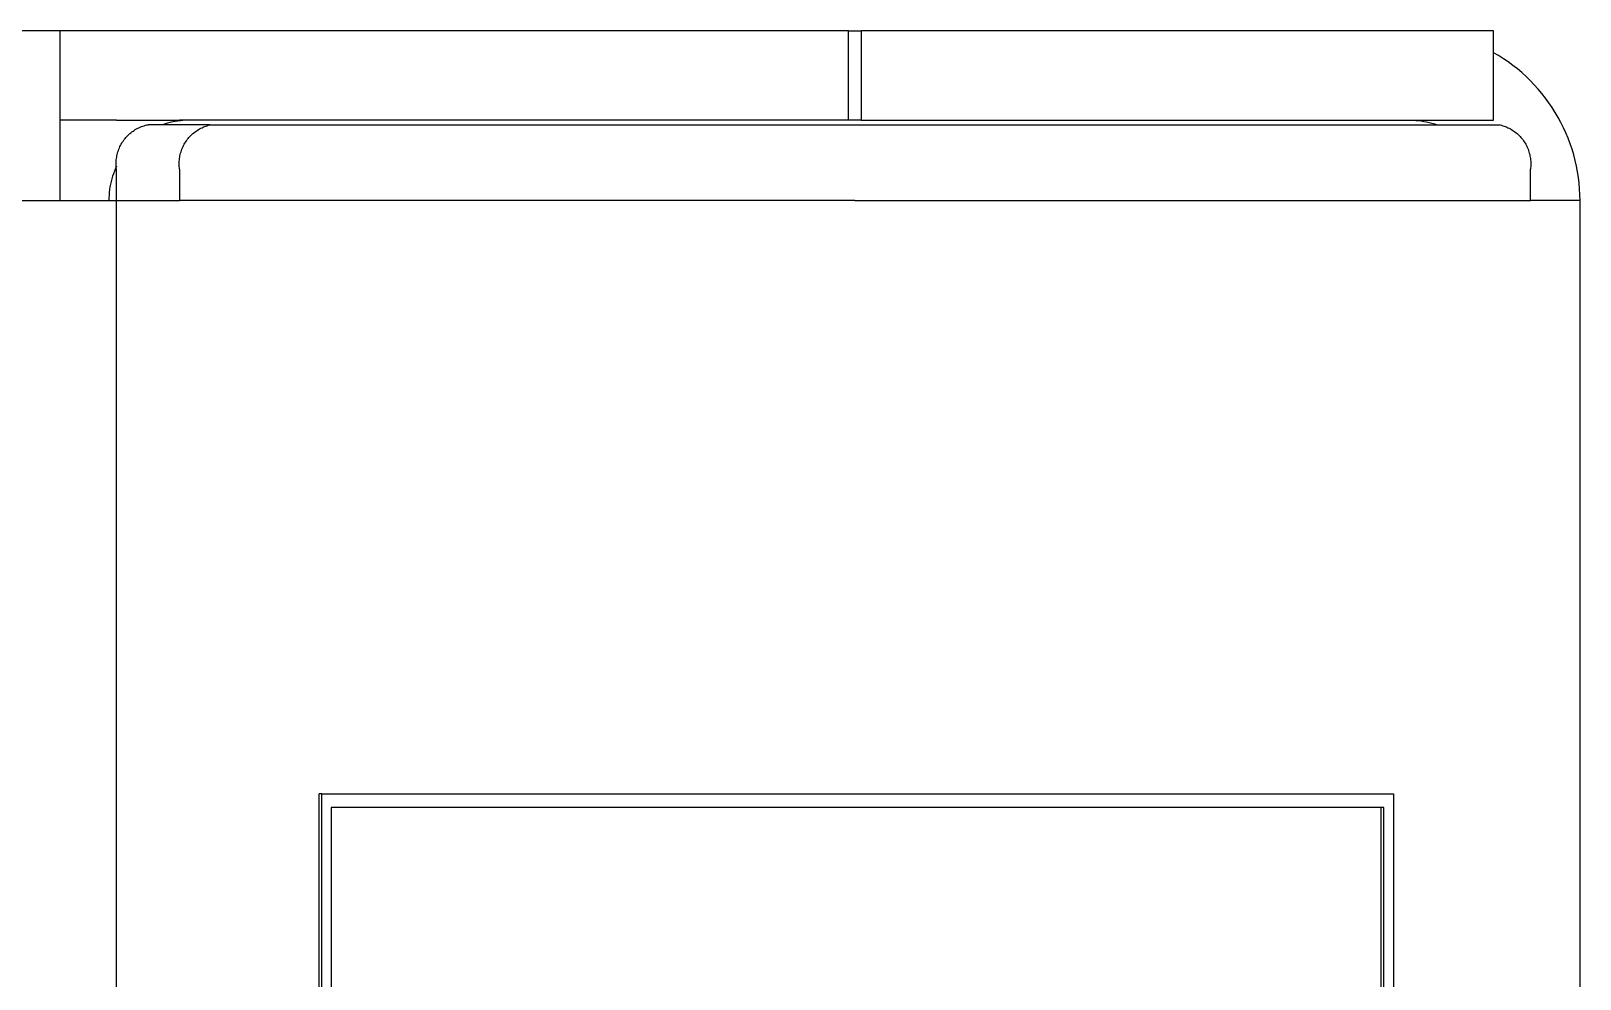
# Model space of a CAD drawing. Header units: millimetres. Extents: x -1421 to 3505, y -683 to 2759.
# Drawn here: x 2020.88 to 2055.63, y 2372.55 to 2393.8 of the extents above; entities that cross this region are included whole.
import ezdxf

# ---------------------------------------------------------------- set-up
doc = ezdxf.new("R2010")
doc.units = ezdxf.units.MM
doc.header["$MEASUREMENT"] = 0
doc.layers.add('Domyślny', color=7, linetype='Continuous', true_color=0x000000)
doc.layers.add('Utwórz2D linie widoczne', color=7, linetype='Continuous', true_color=0x000000)

msp = doc.modelspace()

# ---------------------------------------------------------------- linework, layer by layer
at = {"layer": 'Domyślny'}
msp.add_line((2022.798, 1428.6), (2022.798, 2390), dxfattribs=at)
at = {"layer": 'Utwórz2D linie widoczne'}
for p, q in [((2021.525, 2393.8), (1825.629, 2393.8)), ((2022.798, 2393.8), (2021.525, 2393.8)), ((2021.525, 2393.8), (2021.525, 2390)), ((2024.212, 2393.8), (2022.798, 2393.8)), ((2025.626, 2393.8), (2024.212, 2393.8)), ((2039.221, 2393.8), (2025.626, 2393.8)), ((2039.221, 2393.8), (2039.504, 2393.8)), ((2039.221, 2391.8), (2039.221, 2393.8)), ((2039.504, 2393.8), (2039.504, 2391.8)), ((2053.099, 2393.8), (2039.504, 2393.8)), ((2053.685, 2393.8), (2053.099, 2393.8)), ((2053.685, 2391.8), (2053.685, 2393.8)), ((2053.797, 2393.249), (2053.685, 2393.314)), ((2053.907, 2393.179), (2053.797, 2393.249)), ((2054.014, 2393.107), (2053.907, 2393.179)), ((2054.119, 2393.03), (2054.014, 2393.107)), ((2054.221, 2392.95), (2054.119, 2393.03)), ((2054.321, 2392.866), (2054.221, 2392.95)), ((2054.417, 2392.779), (2054.321, 2392.866)), ((2054.511, 2392.689), (2054.417, 2392.779)), ((2054.601, 2392.596), (2054.511, 2392.689)), ((2054.688, 2392.499), (2054.601, 2392.596)), ((2054.772, 2392.4), (2054.688, 2392.499)), ((2054.852, 2392.298), (2054.772, 2392.4)), ((2054.929, 2392.193), (2054.852, 2392.298)), ((2055.002, 2392.086), (2054.929, 2392.193)), ((2055.072, 2391.976), (2055.002, 2392.086)), ((2055.137, 2391.864), (2055.072, 2391.976)), ((2022.798, 2391.8), (2021.525, 2391.8)), ((2022.798, 2391.8), (2024.212, 2391.8)), ((2023.22, 2391.589), (2023.247, 2391.604)), ((2023.247, 2391.604), (2023.274, 2391.619)), ((2023.274, 2391.619), (2023.302, 2391.632)), ((2023.302, 2391.632), (2023.33, 2391.645)), ((2023.33, 2391.645), (2023.358, 2391.657)), ((2023.358, 2391.657), (2023.387, 2391.667)), ((2023.387, 2391.667), (2023.416, 2391.677)), ((2023.416, 2391.677), (2023.445, 2391.686)), ((2023.445, 2391.686), (2023.475, 2391.693)), ((2023.475, 2391.693), (2023.505, 2391.7)), ((2024.888, 2391.7), (2023.505, 2391.7)), ((2023.89, 2391.718), (2023.834, 2391.7)), ((2023.945, 2391.734), (2023.89, 2391.718)), ((2024.002, 2391.749), (2023.945, 2391.734)), ((2024.058, 2391.762), (2024.002, 2391.749)), ((2024.116, 2391.773), (2024.058, 2391.762)), ((2024.173, 2391.782), (2024.116, 2391.773)), ((2024.231, 2391.789), (2024.173, 2391.782)), ((2025.626, 2391.8), (2024.212, 2391.8)), ((2024.289, 2391.794), (2024.231, 2391.789)), ((2024.347, 2391.798), (2024.289, 2391.794)), ((2024.405, 2391.8), (2024.347, 2391.798)), ((2024.635, 2391.589), (2024.661, 2391.604)), ((2024.661, 2391.604), (2024.688, 2391.619)), ((2024.688, 2391.619), (2024.716, 2391.632)), ((2024.716, 2391.632), (2024.744, 2391.645)), ((2024.744, 2391.645), (2024.772, 2391.657)), ((2024.772, 2391.657), (2024.801, 2391.667)), ((2024.801, 2391.667), (2024.83, 2391.677)), ((2024.83, 2391.677), (2024.859, 2391.686)), ((2024.859, 2391.686), (2024.889, 2391.693)), ((2024.889, 2391.693), (2024.919, 2391.7)), ((2024.919, 2391.7), (2053.806, 2391.7)), ((2039.221, 2391.8), (2025.626, 2391.8)), ((2039.504, 2391.8), (2039.221, 2391.8)), ((2039.504, 2391.8), (2053.099, 2391.8)), ((2051.826, 2391.8), (2051.886, 2391.799)), ((2051.886, 2391.799), (2051.946, 2391.796)), ((2051.946, 2391.796), (2052.007, 2391.791)), ((2052.007, 2391.791), (2052.066, 2391.784)), ((2052.066, 2391.784), (2052.126, 2391.775)), ((2052.126, 2391.775), (2052.185, 2391.764)), ((2052.185, 2391.764), (2052.244, 2391.75)), ((2052.244, 2391.75), (2052.302, 2391.736)), ((2052.302, 2391.736), (2052.36, 2391.719)), ((2052.36, 2391.719), (2052.418, 2391.7)), ((2053.099, 2391.8), (2053.685, 2391.8)), ((2053.806, 2391.7), (2053.836, 2391.693)), ((2053.836, 2391.693), (2053.866, 2391.686)), ((2053.866, 2391.686), (2053.895, 2391.677)), ((2053.895, 2391.677), (2053.924, 2391.667)), ((2053.924, 2391.667), (2053.953, 2391.657)), ((2053.953, 2391.657), (2053.981, 2391.645)), ((2053.981, 2391.645), (2054.009, 2391.632)), ((2054.009, 2391.632), (2054.037, 2391.619)), ((2054.037, 2391.619), (2054.064, 2391.604)), ((2054.064, 2391.604), (2054.09, 2391.589)), ((2055.199, 2391.75), (2055.137, 2391.864)), ((2055.257, 2391.633), (2055.199, 2391.75)), ((2055.311, 2391.515), (2055.257, 2391.633)), ((2022.889, 2391.235), (2022.904, 2391.262)), ((2022.904, 2391.262), (2022.919, 2391.289)), ((2022.919, 2391.289), (2022.936, 2391.315)), ((2022.936, 2391.315), (2022.953, 2391.34)), ((2022.953, 2391.34), (2022.971, 2391.365)), ((2022.971, 2391.365), (2022.99, 2391.389)), ((2022.99, 2391.389), (2023.01, 2391.412)), ((2023.01, 2391.412), (2023.03, 2391.435)), ((2023.03, 2391.435), (2023.052, 2391.457)), ((2023.052, 2391.457), (2023.074, 2391.478)), ((2023.074, 2391.478), (2023.097, 2391.499)), ((2023.097, 2391.499), (2023.12, 2391.519)), ((2023.12, 2391.519), (2023.144, 2391.537)), ((2023.144, 2391.537), (2023.169, 2391.556)), ((2023.169, 2391.556), (2023.195, 2391.573)), ((2023.195, 2391.573), (2023.22, 2391.589)), ((2024.303, 2391.235), (2024.318, 2391.262)), ((2024.318, 2391.262), (2024.333, 2391.289)), ((2024.333, 2391.289), (2024.35, 2391.315)), ((2024.35, 2391.315), (2024.367, 2391.34)), ((2024.367, 2391.34), (2024.385, 2391.365)), ((2024.385, 2391.365), (2024.404, 2391.389)), ((2024.404, 2391.389), (2024.424, 2391.412)), ((2024.424, 2391.412), (2024.445, 2391.435)), ((2024.445, 2391.435), (2024.466, 2391.457)), ((2024.466, 2391.457), (2024.488, 2391.478)), ((2024.488, 2391.478), (2024.511, 2391.499)), ((2024.511, 2391.499), (2024.534, 2391.519)), ((2024.534, 2391.519), (2024.559, 2391.537)), ((2024.559, 2391.537), (2024.583, 2391.556)), ((2024.583, 2391.556), (2024.609, 2391.573)), ((2024.609, 2391.573), (2024.635, 2391.589)), ((2054.09, 2391.589), (2054.116, 2391.573)), ((2054.116, 2391.573), (2054.142, 2391.556)), ((2054.142, 2391.556), (2054.167, 2391.537)), ((2054.167, 2391.537), (2054.191, 2391.519)), ((2054.191, 2391.519), (2054.214, 2391.499)), ((2054.214, 2391.499), (2054.237, 2391.478)), ((2054.237, 2391.478), (2054.259, 2391.457)), ((2054.259, 2391.457), (2054.28, 2391.435)), ((2054.28, 2391.435), (2054.301, 2391.412)), ((2054.301, 2391.412), (2054.321, 2391.389)), ((2054.321, 2391.389), (2054.34, 2391.365)), ((2054.34, 2391.365), (2054.358, 2391.34)), ((2054.358, 2391.34), (2054.375, 2391.315)), ((2054.375, 2391.315), (2054.392, 2391.289)), ((2054.392, 2391.289), (2054.407, 2391.262)), ((2054.407, 2391.262), (2054.422, 2391.235)), ((2055.36, 2391.395), (2055.311, 2391.515)), ((2055.406, 2391.274), (2055.36, 2391.395)), ((2055.448, 2391.15), (2055.406, 2391.274)), ((2022.791, 2390.883), (2022.794, 2390.914)), ((2022.794, 2390.914), (2022.797, 2390.944)), ((2022.797, 2390.944), (2022.802, 2390.975)), ((2022.802, 2390.975), (2022.807, 2391.005)), ((2022.807, 2391.005), (2022.814, 2391.035)), ((2022.814, 2391.035), (2022.822, 2391.064)), ((2022.822, 2391.064), (2022.831, 2391.094)), ((2022.831, 2391.094), (2022.84, 2391.123)), ((2022.84, 2391.123), (2022.851, 2391.152)), ((2022.851, 2391.152), (2022.863, 2391.18)), ((2022.863, 2391.18), (2022.875, 2391.208)), ((2022.875, 2391.208), (2022.889, 2391.235)), ((2024.205, 2390.883), (2024.208, 2390.914)), ((2024.208, 2390.914), (2024.211, 2390.944)), ((2024.211, 2390.944), (2024.216, 2390.975)), ((2024.216, 2390.975), (2024.222, 2391.005)), ((2024.222, 2391.005), (2024.228, 2391.035)), ((2024.228, 2391.035), (2024.236, 2391.064)), ((2024.236, 2391.064), (2024.245, 2391.094)), ((2024.245, 2391.094), (2024.255, 2391.123)), ((2024.255, 2391.123), (2024.265, 2391.152)), ((2024.265, 2391.152), (2024.277, 2391.18)), ((2024.277, 2391.18), (2024.29, 2391.208)), ((2024.29, 2391.208), (2024.303, 2391.235)), ((2054.422, 2391.235), (2054.435, 2391.208)), ((2054.435, 2391.208), (2054.448, 2391.18)), ((2054.448, 2391.18), (2054.46, 2391.152)), ((2054.46, 2391.152), (2054.471, 2391.123)), ((2054.471, 2391.123), (2054.48, 2391.094)), ((2054.48, 2391.094), (2054.489, 2391.064)), ((2054.489, 2391.064), (2054.497, 2391.035)), ((2054.497, 2391.035), (2054.503, 2391.005)), ((2054.503, 2391.005), (2054.509, 2390.975)), ((2054.509, 2390.975), (2054.514, 2390.944)), ((2054.514, 2390.944), (2054.517, 2390.914)), ((2054.517, 2390.914), (2054.52, 2390.883)), ((2055.485, 2391.026), (2055.448, 2391.15)), ((2055.518, 2390.9), (2055.485, 2391.026)), ((2055.546, 2390.774), (2055.518, 2390.9)), ((2022.729, 2390.601), (2022.71, 2390.543)), ((2022.751, 2390.659), (2022.729, 2390.601)), ((2022.774, 2390.715), (2022.751, 2390.659)), ((2022.8, 2390.771), (2022.774, 2390.715)), ((2022.789, 2390.853), (2022.791, 2390.883)), ((2022.789, 2390.822), (2022.789, 2390.853)), ((2022.79, 2390.791), (2022.789, 2390.822)), ((2022.791, 2390.761), (2022.79, 2390.791)), ((2022.794, 2390.73), (2022.791, 2390.761)), ((2022.798, 2390.7), (2022.794, 2390.73)), ((2022.798, 2390), (2022.798, 2390.7)), ((2024.203, 2390.822), (2024.204, 2390.853)), ((2024.204, 2390.791), (2024.203, 2390.822)), ((2024.204, 2390.853), (2024.205, 2390.883)), ((2024.206, 2390.761), (2024.204, 2390.791)), ((2024.208, 2390.73), (2024.206, 2390.761)), ((2024.212, 2390.7), (2024.208, 2390.73)), ((2024.212, 2390.7), (2024.212, 2390)), ((2054.517, 2390.73), (2054.513, 2390.7)), ((2054.513, 2390), (2054.513, 2390.7)), ((2054.519, 2390.761), (2054.517, 2390.73)), ((2054.521, 2390.791), (2054.519, 2390.761)), ((2054.52, 2390.883), (2054.521, 2390.853)), ((2054.521, 2390.853), (2054.522, 2390.822)), ((2054.522, 2390.822), (2054.521, 2390.791)), ((2055.571, 2390.646), (2055.546, 2390.774)), ((2055.591, 2390.518), (2055.571, 2390.646)), ((2022.643, 2390.244), (2022.635, 2390.183)), ((2022.652, 2390.305), (2022.643, 2390.244)), ((2022.663, 2390.365), (2022.652, 2390.305)), ((2022.677, 2390.425), (2022.663, 2390.365)), ((2022.692, 2390.484), (2022.677, 2390.425)), ((2022.71, 2390.543), (2022.692, 2390.484)), ((2055.606, 2390.389), (2055.591, 2390.518)), ((2055.617, 2390.259), (2055.606, 2390.389)), ((2055.624, 2390.13), (2055.617, 2390.259)), ((1829.429, 2390), (2021.525, 2390)), ((2021.525, 2390), (2024.212, 2390)), ((2022.627, 2390.061), (2022.626, 2390)), ((2022.63, 2390.122), (2022.627, 2390.061)), ((2022.635, 2390.183), (2022.63, 2390.122)), ((2039.363, 2390), (2024.212, 2390)), ((2039.363, 2390), (2054.513, 2390)), ((2055.626, 2390), (2054.513, 2390)), ((2055.626, 2390), (2055.624, 2390.13)), ((2055.626, 2335.8), (2055.626, 2390)), ((2027.402, 2376.7), (2027.342, 2376.7)), ((2027.342, 2342.7), (2027.342, 2376.7)), ((2027.402, 2342.7), (2027.402, 2376.7)), ((2027.402, 2376.7), (2051.443, 2376.7)), ((2051.443, 2376.7), (2051.443, 2342.7)), ((2051.229, 2376.396), (2027.616, 2376.396)), ((2027.616, 2376.396), (2027.616, 2343.003)), ((2051.169, 2343.003), (2051.169, 2376.396)), ((2051.229, 2343.003), (2051.229, 2376.396))]:
    msp.add_line(p, q, dxfattribs=at)

doc.saveas('drawing.dxf')
